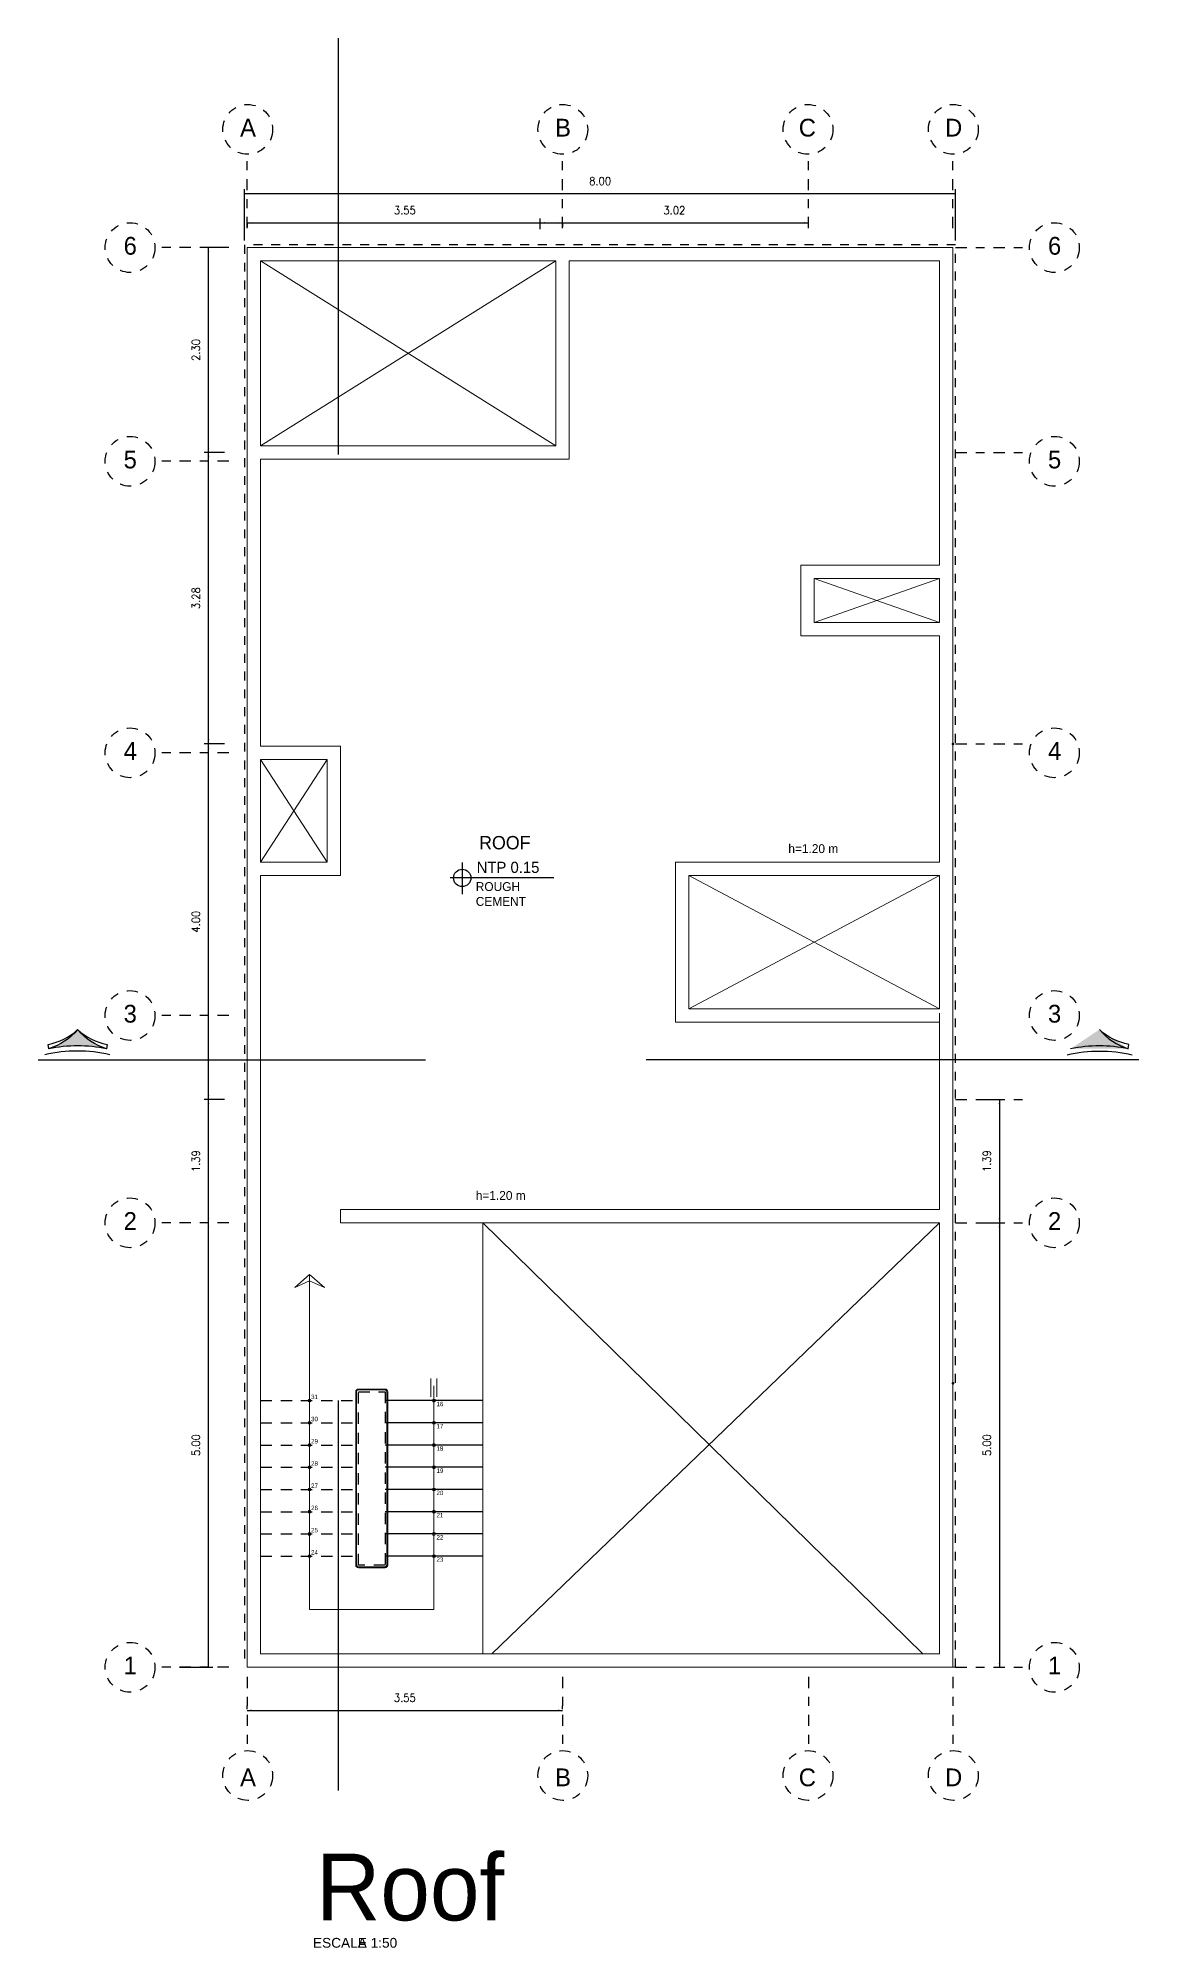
# Model space of a CAD drawing. Header units: millimetres. Extents: x -1414 to 2664, y 674 to 1517.
# Drawn here: x 1406.07 to 1418.45, y 839.88 to 861.36 of the extents above; entities that cross this region are included whole.
import ezdxf
from ezdxf.enums import TextEntityAlignment as Align

# ---------------------------------------------------------------- set-up
doc = ezdxf.new("R2010")
doc.units = ezdxf.units.MM
doc.header["$LTSCALE"] = 0.01
for name, pattern in [('DASHDOT', [25.4, 12.7, -6.35, 0, -6.35]), ('DASHED', [19.05, 12.7, -6.35]), ('DASHED2', [9.525, 6.35, -3.175])]:
    doc.linetypes.add(name, pattern=pattern)
for name, color, linetype, lineweight in [('.01', 1, 'CONTINUOUS', 9), ('.1', 2, 'CONTINUOUS', 13), ('MEMBRETE', 42, 'CONTINUOUS', 20), ('MOBILIARIO', 250, 'CONTINUOUS', 9), ('MURO', 5, 'CONTINUOUS', 50)]:
    doc.layers.add(name, color=color, linetype=linetype, lineweight=lineweight)
for name, color, linetype in [('.2', 2, 'CONTINUOUS'), ('2', 2, 'CONTINUOUS'), ('corte', 206, 'CONTINUOUS'), ('EJES', 8, 'DASHDOT'), ('TEXTOS02', 2, 'CONTINUOUS')]:
    doc.layers.add(name, color=color, linetype=linetype)
doc.styles.add('ARIAL-1', font='ARIAL-1')
doc.styles.get("Standard").update_dxf_attribs({"font": 'STANDARD'})
doc.styles.add('style1', font='style1')
doc.styles.add('TEXTO', font='TEXTO')
doc.dimstyles.get("Standard").update_dxf_attribs({"dimscale": 0.05, "dimtxt": 1.8, "dimasz": 1, "dimexe": 1, "dimexo": 1, "dimgap": 0.9, "dimtad": 0, "dimtoh": 1, "dimzin": 4, "dimdsep": 46, "dimcen": 0.09, "dimclrd": 2, "dimclre": 1, "dimclrt": 3, "dimadec": 0, "dimazin": 0, "dimtfac": 1, "dimtdec": 4, "dimtofl": 0, "dimtmove": 0, "dimatfit": 3, "dimfxl": 0.05, "dimtolj": 1, "dimtzin": 0, "dimarcsym": 0})

# ---------------------------------------------------------------- blocks, each defined once
blk = doc.blocks.new('*D10')
at = {"layer": 'MURO', "color": 1, "linetype": 'ByBlock', "lineweight": -2}
for p, q in [((1408.39, 859.081), (1408.39, 859.658)), ((1416.39, 859.081), (1416.39, 859.658))]:
    blk.add_line(p, q, dxfattribs=at)
at = {"layer": 'MURO', "color": 2, "linetype": 'ByBlock', "lineweight": -2}
blk.add_line((1408.39, 859.608), (1416.39, 859.608), dxfattribs=at)
for points in [[(1408.39, 859.608), (1408.44, 859.616), (1408.44, 859.6)], [(1416.39, 859.608), (1416.34, 859.6), (1416.34, 859.616)]]:
    blk.add_solid(points, dxfattribs=at)
at = {"layer": 'MURO', "color": 3, "linetype": 'CONTINUOUS', "lineweight": -2, "insert": (1412.39, 859.749), "char_height": 0.09, "width": 0.21, "attachment_point": 5}
blk.add_mtext('8.00', dxfattribs=at)
blk = doc.blocks.new('*D11')
at = {"layer": 'MURO', "color": 1, "linetype": 'ByBlock', "lineweight": -2}
for p, q in [((1416.856, 848.031), (1416.933, 848.031)), ((1416.856, 843.031), (1416.933, 843.031))]:
    blk.add_line(p, q, dxfattribs=at)
at = {"layer": 'MURO', "color": 2, "linetype": 'ByBlock', "lineweight": -2}
blk.add_line((1416.883, 848.031), (1416.883, 843.031), dxfattribs=at)
for points in [[(1416.883, 848.031), (1416.892, 847.981), (1416.875, 847.981)], [(1416.883, 843.031), (1416.875, 843.081), (1416.892, 843.081)]]:
    blk.add_solid(points, dxfattribs=at)
at = {"layer": 'MURO', "color": 3, "linetype": 'CONTINUOUS', "lineweight": -2, "insert": (1416.742, 845.531), "char_height": 0.09, "width": 0.21, "attachment_point": 5, "rotation": 90}
blk.add_mtext('5.00', dxfattribs=at)
blk = doc.blocks.new('*D12')
at = {"layer": 'MURO', "color": 1, "linetype": 'ByBlock', "lineweight": -2}
for p, q in [((1407.962, 848.031), (1407.933, 848.031)), ((1407.658, 843.031), (1408.033, 843.031))]:
    blk.add_line(p, q, dxfattribs=at)
at = {"layer": 'MURO', "color": 2, "linetype": 'ByBlock', "lineweight": -2}
blk.add_line((1407.983, 843.031), (1407.983, 848.031), dxfattribs=at)
for points in [[(1407.983, 848.031), (1407.992, 847.981), (1407.975, 847.981)], [(1407.983, 843.031), (1407.975, 843.081), (1407.992, 843.081)]]:
    blk.add_solid(points, dxfattribs=at)
at = {"layer": 'MURO', "color": 3, "linetype": 'CONTINUOUS', "lineweight": -2, "insert": (1407.842, 845.531), "char_height": 0.09, "width": 0.21, "attachment_point": 5, "rotation": 90}
blk.add_mtext('5.00', dxfattribs=at)
blk = doc.blocks.new('*D13')
at = {"layer": 'MURO', "color": 1, "linetype": 'ByBlock', "lineweight": -2}
for p, q in [((1408.162, 849.419), (1407.933, 849.419)), ((1407.962, 848.031), (1407.933, 848.031))]:
    blk.add_line(p, q, dxfattribs=at)
at = {"layer": 'MURO', "color": 2, "linetype": 'ByBlock', "lineweight": -2}
blk.add_line((1407.983, 848.031), (1407.983, 849.419), dxfattribs=at)
for points in [[(1407.983, 849.419), (1407.992, 849.369), (1407.975, 849.369)], [(1407.983, 848.031), (1407.975, 848.081), (1407.992, 848.081)]]:
    blk.add_solid(points, dxfattribs=at)
at = {"layer": 'MURO', "color": 3, "linetype": 'CONTINUOUS', "lineweight": -2, "insert": (1407.842, 848.725), "char_height": 0.09, "width": 0.19, "attachment_point": 5, "rotation": 90}
blk.add_mtext('1.39', dxfattribs=at)
blk = doc.blocks.new('*D14')
at = {"layer": 'MURO', "color": 1, "linetype": 'ByBlock', "lineweight": -2}
for p, q in [((1408.162, 853.418), (1407.933, 853.418)), ((1408.162, 849.419), (1407.933, 849.419))]:
    blk.add_line(p, q, dxfattribs=at)
at = {"layer": 'MURO', "color": 2, "linetype": 'ByBlock', "lineweight": -2}
blk.add_line((1407.983, 849.419), (1407.983, 853.418), dxfattribs=at)
for points in [[(1407.983, 853.418), (1407.992, 853.368), (1407.975, 853.368)], [(1407.983, 849.419), (1407.975, 849.469), (1407.992, 849.469)]]:
    blk.add_solid(points, dxfattribs=at)
at = {"layer": 'MURO', "color": 3, "linetype": 'CONTINUOUS', "lineweight": -2, "insert": (1407.842, 851.418), "char_height": 0.09, "width": 0.22, "attachment_point": 5, "rotation": 90}
blk.add_mtext('4.00', dxfattribs=at)
blk = doc.blocks.new('*D15')
at = {"layer": 'MURO', "color": 1, "linetype": 'ByBlock', "lineweight": -2}
for p, q in [((1408.162, 856.697), (1407.933, 856.697)), ((1408.162, 853.418), (1407.933, 853.418))]:
    blk.add_line(p, q, dxfattribs=at)
at = {"layer": 'MURO', "color": 2, "linetype": 'ByBlock', "lineweight": -2}
blk.add_line((1407.983, 853.418), (1407.983, 856.697), dxfattribs=at)
for points in [[(1407.983, 856.697), (1407.992, 856.647), (1407.975, 856.647)], [(1407.983, 853.418), (1407.975, 853.468), (1407.992, 853.468)]]:
    blk.add_solid(points, dxfattribs=at)
at = {"layer": 'MURO', "color": 3, "linetype": 'CONTINUOUS', "lineweight": -2, "insert": (1407.842, 855.057), "char_height": 0.09, "width": 0.21, "attachment_point": 5, "rotation": 90}
blk.add_mtext('3.28', dxfattribs=at)
blk = doc.blocks.new('*D16')
at = {"layer": 'MURO', "color": 1, "linetype": 'ByBlock', "lineweight": -2}
for p, q in [((1408.162, 859.001), (1407.933, 859.001)), ((1408.162, 856.697), (1407.933, 856.697))]:
    blk.add_line(p, q, dxfattribs=at)
at = {"layer": 'MURO', "color": 2, "linetype": 'ByBlock', "lineweight": -2}
blk.add_line((1407.983, 856.697), (1407.983, 859.001), dxfattribs=at)
for points in [[(1407.983, 859.001), (1407.992, 858.951), (1407.975, 858.951)], [(1407.983, 856.697), (1407.975, 856.747), (1407.992, 856.747)]]:
    blk.add_solid(points, dxfattribs=at)
at = {"layer": 'MURO', "color": 3, "linetype": 'CONTINUOUS', "lineweight": -2, "insert": (1407.842, 857.849), "char_height": 0.09, "width": 0.21, "attachment_point": 5, "rotation": 90}
blk.add_mtext('2.30', dxfattribs=at)
blk = doc.blocks.new('*D17')
at = {"layer": 'MURO', "color": 1, "linetype": 'ByBlock', "lineweight": -2}
for p, q in [((1408.42, 859.284), (1408.42, 859.229)), ((1411.965, 859.284), (1411.965, 859.229))]:
    blk.add_line(p, q, dxfattribs=at)
at = {"layer": 'MURO', "color": 2, "linetype": 'ByBlock', "lineweight": -2}
blk.add_line((1408.42, 859.279), (1411.965, 859.279), dxfattribs=at)
for points in [[(1408.42, 859.279), (1408.47, 859.288), (1408.47, 859.271)], [(1411.965, 859.279), (1411.915, 859.271), (1411.915, 859.288)]]:
    blk.add_solid(points, dxfattribs=at)
at = {"layer": 'MURO', "color": 3, "linetype": 'CONTINUOUS', "lineweight": -2, "insert": (1410.193, 859.42), "char_height": 0.09, "width": 0.21, "attachment_point": 5}
blk.add_mtext('3.55', dxfattribs=at)
blk = doc.blocks.new('*D18')
at = {"layer": 'MURO', "color": 1, "linetype": 'ByBlock', "lineweight": -2}
for p, q in [((1416.663, 849.419), (1416.933, 849.419)), ((1416.663, 848.031), (1416.933, 848.031))]:
    blk.add_line(p, q, dxfattribs=at)
at = {"layer": 'MURO', "color": 2, "linetype": 'ByBlock', "lineweight": -2}
blk.add_line((1416.883, 849.419), (1416.883, 848.031), dxfattribs=at)
for points in [[(1416.883, 849.419), (1416.892, 849.369), (1416.875, 849.369)], [(1416.883, 848.031), (1416.875, 848.081), (1416.892, 848.081)]]:
    blk.add_solid(points, dxfattribs=at)
at = {"layer": 'MURO', "color": 3, "linetype": 'CONTINUOUS', "lineweight": -2, "insert": (1416.742, 848.725), "char_height": 0.09, "width": 0.19, "attachment_point": 5, "rotation": 90}
blk.add_mtext('1.39', dxfattribs=at)
blk = doc.blocks.new('*D19')
at = {"layer": 'MURO', "color": 1, "linetype": 'ByBlock', "lineweight": -2}
for p, q in [((1411.715, 859.209), (1411.715, 859.329)), ((1414.735, 859.268), (1414.735, 859.329))]:
    blk.add_line(p, q, dxfattribs=at)
at = {"layer": 'MURO', "color": 2, "linetype": 'ByBlock', "lineweight": -2}
blk.add_line((1411.715, 859.279), (1414.735, 859.279), dxfattribs=at)
for points in [[(1411.715, 859.279), (1411.765, 859.288), (1411.765, 859.271)], [(1414.735, 859.279), (1414.685, 859.271), (1414.685, 859.288)]]:
    blk.add_solid(points, dxfattribs=at)
at = {"layer": 'MURO', "color": 3, "linetype": 'CONTINUOUS', "lineweight": -2, "insert": (1413.225, 859.42), "char_height": 0.09, "width": 0.21, "attachment_point": 5}
blk.add_mtext('3.02', dxfattribs=at)
blk = doc.blocks.new('*D51')
at = {"layer": '.01', "color": 1, "linetype": 'ByBlock', "lineweight": -2}
for p, q in [((1408.42, 842.559), (1408.42, 842.597)), ((1411.965, 842.559), (1411.965, 842.597))]:
    blk.add_line(p, q, dxfattribs=at)
at = {"layer": '.01', "color": 2, "linetype": 'ByBlock', "lineweight": -2}
blk.add_line((1408.42, 842.547), (1411.965, 842.547), dxfattribs=at)
for points in [[(1408.42, 842.547), (1408.47, 842.555), (1408.47, 842.539)], [(1411.965, 842.547), (1411.915, 842.539), (1411.915, 842.555)]]:
    blk.add_solid(points, dxfattribs=at)
at = {"layer": '.01', "color": 3, "linetype": 'CONTINUOUS', "lineweight": -2, "insert": (1410.193, 842.688), "char_height": 0.09, "width": 0.21, "attachment_point": 5}
blk.add_mtext('3.55', dxfattribs=at)
blk = doc.blocks.new('*D67')
at = {"layer": 'MURO', "color": 1, "linetype": 'ByBlock', "lineweight": -2}
for p, q in [((1408.39, 859.081), (1408.39, 859.658)), ((1416.39, 859.081), (1416.39, 859.658))]:
    blk.add_line(p, q, dxfattribs=at)
at = {"layer": 'MURO', "color": 2, "linetype": 'ByBlock', "lineweight": -2}
blk.add_line((1408.39, 859.608), (1416.39, 859.608), dxfattribs=at)
for points in [[(1408.39, 859.608), (1408.44, 859.616), (1408.44, 859.6)], [(1416.39, 859.608), (1416.34, 859.6), (1416.34, 859.616)]]:
    blk.add_solid(points, dxfattribs=at)
at = {"layer": 'MURO', "color": 3, "linetype": 'CONTINUOUS', "lineweight": -2, "insert": (1412.39, 859.749), "char_height": 0.09, "width": 0.21, "attachment_point": 5}
blk.add_mtext('8.00', dxfattribs=at)
blk = doc.blocks.new('*D68')
at = {"layer": 'MURO', "color": 1, "linetype": 'ByBlock', "lineweight": -2}
for p, q in [((1416.856, 848.031), (1416.933, 848.031)), ((1416.856, 843.031), (1416.933, 843.031))]:
    blk.add_line(p, q, dxfattribs=at)
at = {"layer": 'MURO', "color": 2, "linetype": 'ByBlock', "lineweight": -2}
blk.add_line((1416.883, 848.031), (1416.883, 843.031), dxfattribs=at)
for points in [[(1416.883, 848.031), (1416.892, 847.981), (1416.875, 847.981)], [(1416.883, 843.031), (1416.875, 843.081), (1416.892, 843.081)]]:
    blk.add_solid(points, dxfattribs=at)
at = {"layer": 'MURO', "color": 3, "linetype": 'CONTINUOUS', "lineweight": -2, "insert": (1416.742, 845.531), "char_height": 0.09, "width": 0.21, "attachment_point": 5, "rotation": 90}
blk.add_mtext('5.00', dxfattribs=at)
blk = doc.blocks.new('*D69')
at = {"layer": 'MURO', "color": 1, "linetype": 'ByBlock', "lineweight": -2}
for p, q in [((1407.962, 848.031), (1407.933, 848.031)), ((1407.658, 843.031), (1408.033, 843.031))]:
    blk.add_line(p, q, dxfattribs=at)
at = {"layer": 'MURO', "color": 2, "linetype": 'ByBlock', "lineweight": -2}
blk.add_line((1407.983, 843.031), (1407.983, 848.031), dxfattribs=at)
for points in [[(1407.983, 848.031), (1407.992, 847.981), (1407.975, 847.981)], [(1407.983, 843.031), (1407.975, 843.081), (1407.992, 843.081)]]:
    blk.add_solid(points, dxfattribs=at)
at = {"layer": 'MURO', "color": 3, "linetype": 'CONTINUOUS', "lineweight": -2, "insert": (1407.842, 845.531), "char_height": 0.09, "width": 0.21, "attachment_point": 5, "rotation": 90}
blk.add_mtext('5.00', dxfattribs=at)
blk = doc.blocks.new('*D70')
at = {"layer": 'MURO', "color": 1, "linetype": 'ByBlock', "lineweight": -2}
for p, q in [((1408.162, 849.419), (1407.933, 849.419)), ((1407.962, 848.031), (1407.933, 848.031))]:
    blk.add_line(p, q, dxfattribs=at)
at = {"layer": 'MURO', "color": 2, "linetype": 'ByBlock', "lineweight": -2}
blk.add_line((1407.983, 848.031), (1407.983, 849.419), dxfattribs=at)
for points in [[(1407.983, 849.419), (1407.992, 849.369), (1407.975, 849.369)], [(1407.983, 848.031), (1407.975, 848.081), (1407.992, 848.081)]]:
    blk.add_solid(points, dxfattribs=at)
at = {"layer": 'MURO', "color": 3, "linetype": 'CONTINUOUS', "lineweight": -2, "insert": (1407.842, 848.725), "char_height": 0.09, "width": 0.19, "attachment_point": 5, "rotation": 90}
blk.add_mtext('1.39', dxfattribs=at)
blk = doc.blocks.new('*D71')
at = {"layer": 'MURO', "color": 1, "linetype": 'ByBlock', "lineweight": -2}
for p, q in [((1408.162, 853.418), (1407.933, 853.418)), ((1408.162, 849.419), (1407.933, 849.419))]:
    blk.add_line(p, q, dxfattribs=at)
at = {"layer": 'MURO', "color": 2, "linetype": 'ByBlock', "lineweight": -2}
blk.add_line((1407.983, 849.419), (1407.983, 853.418), dxfattribs=at)
for points in [[(1407.983, 853.418), (1407.992, 853.368), (1407.975, 853.368)], [(1407.983, 849.419), (1407.975, 849.469), (1407.992, 849.469)]]:
    blk.add_solid(points, dxfattribs=at)
at = {"layer": 'MURO', "color": 3, "linetype": 'CONTINUOUS', "lineweight": -2, "insert": (1407.842, 851.418), "char_height": 0.09, "width": 0.22, "attachment_point": 5, "rotation": 90}
blk.add_mtext('4.00', dxfattribs=at)
blk = doc.blocks.new('*D72')
at = {"layer": 'MURO', "color": 1, "linetype": 'ByBlock', "lineweight": -2}
for p, q in [((1408.162, 856.697), (1407.933, 856.697)), ((1408.162, 853.418), (1407.933, 853.418))]:
    blk.add_line(p, q, dxfattribs=at)
at = {"layer": 'MURO', "color": 2, "linetype": 'ByBlock', "lineweight": -2}
blk.add_line((1407.983, 853.418), (1407.983, 856.697), dxfattribs=at)
for points in [[(1407.983, 856.697), (1407.992, 856.647), (1407.975, 856.647)], [(1407.983, 853.418), (1407.975, 853.468), (1407.992, 853.468)]]:
    blk.add_solid(points, dxfattribs=at)
at = {"layer": 'MURO', "color": 3, "linetype": 'CONTINUOUS', "lineweight": -2, "insert": (1407.842, 855.057), "char_height": 0.09, "width": 0.21, "attachment_point": 5, "rotation": 90}
blk.add_mtext('3.28', dxfattribs=at)
blk = doc.blocks.new('*D73')
at = {"layer": 'MURO', "color": 1, "linetype": 'ByBlock', "lineweight": -2}
for p, q in [((1408.162, 859.001), (1407.933, 859.001)), ((1408.162, 856.697), (1407.933, 856.697))]:
    blk.add_line(p, q, dxfattribs=at)
at = {"layer": 'MURO', "color": 2, "linetype": 'ByBlock', "lineweight": -2}
blk.add_line((1407.983, 856.697), (1407.983, 859.001), dxfattribs=at)
for points in [[(1407.983, 859.001), (1407.992, 858.951), (1407.975, 858.951)], [(1407.983, 856.697), (1407.975, 856.747), (1407.992, 856.747)]]:
    blk.add_solid(points, dxfattribs=at)
at = {"layer": 'MURO', "color": 3, "linetype": 'CONTINUOUS', "lineweight": -2, "insert": (1407.842, 857.849), "char_height": 0.09, "width": 0.21, "attachment_point": 5, "rotation": 90}
blk.add_mtext('2.30', dxfattribs=at)
blk = doc.blocks.new('*D74')
at = {"layer": 'MURO', "color": 1, "linetype": 'ByBlock', "lineweight": -2}
for p, q in [((1408.42, 859.284), (1408.42, 859.229)), ((1411.965, 859.284), (1411.965, 859.229))]:
    blk.add_line(p, q, dxfattribs=at)
at = {"layer": 'MURO', "color": 2, "linetype": 'ByBlock', "lineweight": -2}
blk.add_line((1408.42, 859.279), (1411.965, 859.279), dxfattribs=at)
for points in [[(1408.42, 859.279), (1408.47, 859.288), (1408.47, 859.271)], [(1411.965, 859.279), (1411.915, 859.271), (1411.915, 859.288)]]:
    blk.add_solid(points, dxfattribs=at)
at = {"layer": 'MURO', "color": 3, "linetype": 'CONTINUOUS', "lineweight": -2, "insert": (1410.193, 859.42), "char_height": 0.09, "width": 0.21, "attachment_point": 5}
blk.add_mtext('3.55', dxfattribs=at)
blk = doc.blocks.new('*D75')
at = {"layer": 'MURO', "color": 1, "linetype": 'ByBlock', "lineweight": -2}
for p, q in [((1416.663, 849.419), (1416.933, 849.419)), ((1416.663, 848.031), (1416.933, 848.031))]:
    blk.add_line(p, q, dxfattribs=at)
at = {"layer": 'MURO', "color": 2, "linetype": 'ByBlock', "lineweight": -2}
blk.add_line((1416.883, 849.419), (1416.883, 848.031), dxfattribs=at)
for points in [[(1416.883, 849.419), (1416.892, 849.369), (1416.875, 849.369)], [(1416.883, 848.031), (1416.875, 848.081), (1416.892, 848.081)]]:
    blk.add_solid(points, dxfattribs=at)
at = {"layer": 'MURO', "color": 3, "linetype": 'CONTINUOUS', "lineweight": -2, "insert": (1416.742, 848.725), "char_height": 0.09, "width": 0.19, "attachment_point": 5, "rotation": 90}
blk.add_mtext('1.39', dxfattribs=at)
blk = doc.blocks.new('*D76')
at = {"layer": 'MURO', "color": 1, "linetype": 'ByBlock', "lineweight": -2}
for p, q in [((1411.715, 859.209), (1411.715, 859.329)), ((1414.735, 859.268), (1414.735, 859.329))]:
    blk.add_line(p, q, dxfattribs=at)
at = {"layer": 'MURO', "color": 2, "linetype": 'ByBlock', "lineweight": -2}
blk.add_line((1411.715, 859.279), (1414.735, 859.279), dxfattribs=at)
for points in [[(1411.715, 859.279), (1411.765, 859.288), (1411.765, 859.271)], [(1414.735, 859.279), (1414.685, 859.271), (1414.685, 859.288)]]:
    blk.add_solid(points, dxfattribs=at)
at = {"layer": 'MURO', "color": 3, "linetype": 'CONTINUOUS', "lineweight": -2, "insert": (1413.225, 859.42), "char_height": 0.09, "width": 0.21, "attachment_point": 5}
blk.add_mtext('3.02', dxfattribs=at)
blk = doc.blocks.new('*D77')
at = {"layer": '.01', "color": 1, "linetype": 'ByBlock', "lineweight": -2}
for p, q in [((1408.42, 842.559), (1408.42, 842.597)), ((1411.965, 842.559), (1411.965, 842.597))]:
    blk.add_line(p, q, dxfattribs=at)
at = {"layer": '.01', "color": 2, "linetype": 'ByBlock', "lineweight": -2}
blk.add_line((1408.42, 842.547), (1411.965, 842.547), dxfattribs=at)
for points in [[(1408.42, 842.547), (1408.47, 842.555), (1408.47, 842.539)], [(1411.965, 842.547), (1411.915, 842.539), (1411.915, 842.555)]]:
    blk.add_solid(points, dxfattribs=at)
at = {"layer": '.01', "color": 3, "linetype": 'CONTINUOUS', "lineweight": -2, "insert": (1410.193, 842.688), "char_height": 0.09, "width": 0.21, "attachment_point": 5}
blk.add_mtext('3.55', dxfattribs=at)

msp = doc.modelspace()

# ---------------------------------------------------------------- hatches: boundary and pattern name
at = {"layer": 'corte', "linetype": 'CONTINUOUS'}
h = msp.add_hatch(color=256, dxfattribs=at)
edge = h.paths.add_edge_path(flags=0)
edge.add_arc((1406.511, 848.412), 1.609, 78.3878, 101.6122)
edge.add_arc((1405.979, 850.654), 0.696, 287.3449, 319.7489)
edge.add_arc((1407.042, 850.654), 0.696, 220.2511, 252.6551)
h = msp.add_hatch(color=256, dxfattribs=at)
edge = h.paths.add_edge_path(flags=0)
edge.add_arc((1406.511, 848.412), 1.609, 78.3878, 101.6122)
edge.add_arc((1405.979, 850.654), 0.696, 287.3449, 319.7489)
edge.add_arc((1407.042, 850.654), 0.696, 220.2511, 252.6551)
h = msp.add_hatch(color=256, dxfattribs=at)
edge = h.paths.add_edge_path(flags=0)
edge.add_arc((1418.008, 848.412), 1.609, 78.3878, 101.6122, ccw=False)
edge.add_arc((1418.539, 850.654), 0.696, 220.2511, 252.6551, ccw=False)
edge.add_arc((1417.476, 850.654), 0.696, 287.3449, 319.7489, ccw=False)
h = msp.add_hatch(color=256, dxfattribs=at)
edge = h.paths.add_edge_path(flags=0)
edge.add_arc((1418.008, 848.412), 1.609, 78.3878, 101.6122, ccw=False)
edge.add_arc((1418.539, 850.654), 0.696, 220.2511, 252.6551, ccw=False)
edge.add_arc((1417.476, 850.654), 0.696, 287.3449, 319.7489, ccw=False)

# ---------------------------------------------------------------- linework, layer by layer
at = {"layer": '.01'}
for p, q in [((1411.89, 858.851), (1408.57, 856.772)), ((1408.57, 858.851), (1411.89, 856.772)), ((1411.89, 858.851), (1408.57, 856.772)), ((1408.57, 858.851), (1411.89, 856.772)), ((1413.39, 851.938), (1416.21, 850.438)), ((1416.21, 851.938), (1413.39, 850.438)), ((1413.39, 851.938), (1416.21, 850.438)), ((1416.21, 851.938), (1413.39, 850.438)), ((1411.07, 848.031), (1416.023, 843.181)), ((1411.07, 848.031), (1416.023, 843.181)), ((1416.21, 848.031), (1411.17, 843.181)), ((1416.21, 848.031), (1411.17, 843.181)), ((1409.64, 846.131), (1409.64, 844.281)), ((1409.64, 846.131), (1409.64, 844.281)), ((1409.65, 846.131), (1409.65, 844.281)), ((1409.65, 846.131), (1409.65, 844.281)), ((1409.67, 846.161), (1409.97, 846.161)), ((1409.67, 846.161), (1409.97, 846.161)), ((1409.67, 846.151), (1409.97, 846.151)), ((1409.67, 846.151), (1409.97, 846.151)), ((1409.99, 846.131), (1409.99, 844.281)), ((1409.99, 846.131), (1409.99, 844.281)), ((1410, 846.131), (1410, 844.281)), ((1410, 846.131), (1410, 844.281)), ((1409.64, 844.181), (1409.64, 846.031)), ((1409.64, 844.181), (1409.64, 846.031)), ((1409.65, 844.181), (1409.65, 846.031)), ((1409.65, 844.181), (1409.65, 846.031)), ((1409.99, 844.181), (1409.99, 846.031)), ((1409.99, 844.181), (1409.99, 846.031)), ((1410, 844.181), (1410, 846.031)), ((1410, 844.181), (1410, 846.031)), ((1409.67, 844.161), (1409.97, 844.161)), ((1409.67, 844.161), (1409.97, 844.161)), ((1409.67, 844.151), (1409.97, 844.151)), ((1409.67, 844.151), (1409.97, 844.151))]:
    msp.add_line(p, q, dxfattribs=at)
at = {"layer": '.01', "color": 1}
for p, q in [((1414.8, 855.277), (1416.21, 854.783)), ((1416.21, 855.277), (1414.8, 854.783)), ((1414.8, 855.277), (1416.21, 854.783)), ((1416.21, 855.277), (1414.8, 854.783)), ((1409.32, 853.243), (1408.57, 852.088)), ((1408.57, 853.243), (1409.32, 852.088)), ((1409.32, 853.243), (1408.57, 852.088)), ((1408.57, 853.243), (1409.32, 852.088)), ((1411.07, 843.181), (1411.07, 848.031)), ((1411.07, 843.181), (1411.07, 848.031)), ((1409.121, 847.448), (1408.956, 847.304)), ((1409.121, 847.448), (1408.956, 847.304)), ((1409.12, 846.093), (1409.12, 847.447)), ((1409.12, 846.093), (1409.12, 847.447)), ((1409.121, 847.448), (1409.287, 847.304)), ((1409.121, 847.448), (1409.287, 847.304)), ((1408.956, 847.304), (1409.121, 847.38)), ((1408.956, 847.304), (1409.121, 847.38)), ((1409.287, 847.304), (1409.121, 847.38)), ((1409.287, 847.304), (1409.121, 847.38)), ((1409.12, 847.081), (1409.12, 843.681)), ((1409.12, 847.081), (1409.12, 843.681)), ((1410.487, 846.278), (1410.487, 846.072)), ((1410.487, 846.278), (1410.487, 846.072)), ((1410.52, 846.196), (1410.52, 843.681)), ((1410.52, 846.196), (1410.52, 843.681)), ((1410.553, 846.278), (1410.553, 846.072)), ((1410.553, 846.278), (1410.553, 846.072)), ((1411.07, 844.281), (1411.07, 844.181)), ((1411.07, 844.281), (1411.07, 844.181)), ((1410.52, 843.681), (1409.12, 843.681)), ((1410.52, 843.681), (1409.12, 843.681))]:
    msp.add_line(p, q, dxfattribs=at)
at = {"layer": '.01'}
for centre, radius, start, end in [((1409.67, 846.131), 0.03, 90, 180), ((1409.67, 846.131), 0.03, 90, 180), ((1409.67, 846.131), 0.02, 90, 180), ((1409.67, 846.131), 0.02, 90, 180), ((1409.97, 846.131), 0.03, 0, 90), ((1409.97, 846.131), 0.03, 0, 90), ((1409.97, 846.131), 0.02, 0, 90), ((1409.97, 846.131), 0.02, 0, 90), ((1409.67, 844.181), 0.03, 180, 270), ((1409.67, 844.181), 0.03, 180, 270), ((1409.67, 844.181), 0.02, 180, 270), ((1409.67, 844.181), 0.02, 180, 270), ((1409.97, 844.181), 0.02, 270, 0), ((1409.97, 844.181), 0.03, 270, 0), ((1409.97, 844.181), 0.02, 270, 0), ((1409.97, 844.181), 0.03, 270, 0)]:
    msp.add_arc(centre, radius, start, end, dxfattribs=at)
at = {"layer": '.1', "linetype": 'DASHED2', "lineweight": -2}
for p, q in [((1416.39, 859.031), (1408.39, 859.031)), ((1408.39, 859.031), (1408.39, 843.031)), ((1416.39, 859.031), (1408.39, 859.031)), ((1408.39, 859.031), (1408.39, 843.031)), ((1416.39, 843.031), (1416.39, 859.031)), ((1416.39, 843.031), (1416.39, 859.031))]:
    msp.add_line(p, q, dxfattribs=at)
at = {"layer": '.1', "color": 2}
for p, q in [((1416.36, 859.001), (1408.42, 859.001)), ((1408.42, 859.001), (1408.42, 843.031)), ((1408.42, 859.001), (1408.42, 843.031)), ((1411.89, 858.851), (1408.57, 858.851)), ((1408.57, 858.851), (1408.57, 856.772)), ((1408.57, 858.851), (1408.57, 856.772)), ((1411.64, 859.001), (1411.79, 859.001)), ((1411.64, 859.001), (1411.79, 859.001)), ((1411.89, 858.851), (1411.89, 856.772)), ((1411.89, 858.851), (1411.89, 856.772)), ((1416.21, 858.851), (1412.04, 858.851)), ((1412.04, 858.851), (1412.04, 856.622)), ((1416.21, 858.851), (1412.04, 858.851)), ((1412.04, 858.851), (1412.04, 856.622)), ((1416.21, 855.427), (1416.21, 858.851)), ((1416.21, 855.427), (1416.21, 858.851)), ((1416.36, 843.031), (1416.36, 859.001)), ((1416.36, 843.031), (1416.36, 859.001)), ((1408.57, 856.772), (1411.89, 856.772)), ((1408.57, 856.772), (1411.89, 856.772)), ((1408.57, 856.622), (1408.57, 853.393)), ((1408.57, 856.622), (1412.04, 856.622)), ((1408.57, 856.622), (1408.57, 853.393)), ((1408.57, 856.622), (1412.04, 856.622)), ((1414.65, 855.427), (1416.21, 855.427)), ((1414.65, 855.427), (1414.65, 854.633)), ((1414.65, 855.427), (1416.21, 855.427)), ((1414.65, 855.427), (1414.65, 854.633)), ((1414.8, 855.277), (1416.21, 855.277)), ((1414.8, 855.03), (1414.8, 855.277)), ((1414.8, 855.277), (1414.8, 854.783)), ((1414.8, 855.277), (1416.21, 855.277)), ((1414.8, 855.03), (1414.8, 855.277)), ((1414.8, 855.277), (1414.8, 854.783)), ((1416.21, 854.783), (1416.21, 855.277)), ((1416.21, 854.783), (1416.21, 855.277)), ((1414.8, 854.783), (1416.21, 854.783)), ((1414.8, 854.783), (1416.21, 854.783)), ((1414.65, 854.633), (1416.21, 854.633)), ((1414.65, 854.633), (1416.21, 854.633)), ((1416.21, 852.088), (1416.21, 854.633)), ((1416.21, 852.088), (1416.21, 854.633)), ((1408.57, 853.393), (1409.47, 853.393)), ((1408.57, 853.393), (1409.47, 853.393)), ((1409.47, 853.393), (1409.47, 851.938)), ((1409.47, 853.393), (1409.47, 851.938)), ((1408.57, 851.938), (1408.57, 848.031)), ((1409.47, 851.938), (1408.57, 851.938)), ((1408.57, 851.938), (1408.57, 848.031)), ((1409.47, 851.938), (1408.57, 851.938)), ((1413.24, 852.088), (1413.24, 850.288)), ((1413.24, 852.088), (1416.21, 852.088)), ((1413.24, 852.088), (1413.24, 850.288)), ((1413.24, 852.088), (1416.21, 852.088)), ((1413.39, 851.938), (1413.39, 850.438)), ((1413.39, 851.938), (1416.21, 851.938)), ((1413.39, 851.938), (1413.39, 850.438)), ((1413.39, 851.938), (1416.21, 851.938)), ((1416.21, 850.438), (1416.21, 851.938)), ((1416.21, 850.438), (1416.21, 851.938)), ((1413.39, 850.438), (1416.21, 850.438)), ((1413.39, 850.438), (1416.21, 850.438)), ((1413.24, 850.288), (1416.21, 850.288)), ((1413.24, 850.288), (1416.21, 850.288)), ((1416.21, 848.181), (1416.21, 850.388)), ((1416.21, 848.181), (1416.21, 850.388)), ((1416.21, 849.329), (1416.21, 849.429)), ((1416.21, 849.329), (1416.21, 849.429)), ((1416.21, 848.181), (1409.47, 848.181)), ((1409.47, 848.181), (1409.47, 848.031)), ((1416.21, 848.181), (1409.47, 848.181)), ((1409.47, 848.181), (1409.47, 848.031)), ((1408.57, 848.031), (1408.57, 843.181)), ((1408.57, 848.031), (1408.57, 843.181)), ((1416.21, 848.031), (1409.47, 848.031)), ((1416.21, 848.031), (1409.47, 848.031)), ((1416.21, 843.181), (1416.21, 848.031)), ((1416.21, 843.181), (1416.21, 848.031)), ((1408.57, 843.181), (1413.39, 843.181)), ((1408.57, 843.181), (1413.39, 843.181)), ((1413.176, 843.181), (1416.21, 843.181)), ((1413.176, 843.181), (1416.21, 843.181)), ((1408.42, 843.031), (1413.39, 843.031)), ((1408.42, 843.031), (1413.39, 843.031)), ((1413.24, 843.031), (1416.39, 843.031)), ((1413.24, 843.031), (1416.36, 843.031)), ((1413.24, 843.031), (1416.39, 843.031)), ((1413.24, 843.031), (1416.36, 843.031))]:
    msp.add_line(p, q, dxfattribs=at)
msp.add_lwpolyline([(1408.57, 853.243), (1409.32, 853.243), (1409.32, 852.088), (1408.57, 852.088)], close=True, dxfattribs=at)
msp.add_lwpolyline([(1408.57, 853.243), (1409.32, 853.243), (1409.32, 852.088), (1408.57, 852.088)], close=True, dxfattribs=at)
at = {"layer": '.1'}
for centre in [(1409.12, 846.031), (1409.12, 846.031), (1410.52, 846.031), (1410.52, 846.031), (1410.52, 846.031), (1410.52, 846.031), (1409.12, 845.781), (1409.12, 845.781), (1410.52, 845.781), (1410.52, 845.781), (1409.12, 845.531), (1409.12, 845.531), (1410.52, 845.531), (1410.52, 845.531), (1409.12, 845.281), (1409.12, 845.281), (1410.52, 845.281), (1410.52, 845.281), (1409.12, 845.031), (1409.12, 845.031), (1410.52, 845.031), (1410.52, 845.031), (1409.12, 844.781), (1409.12, 844.781), (1410.52, 844.781), (1410.52, 844.781), (1409.12, 844.531), (1409.12, 844.531), (1410.52, 844.531), (1410.52, 844.531), (1409.12, 844.281), (1409.12, 844.281), (1410.52, 844.281), (1410.52, 844.281)]:
    msp.add_circle(centre, 0.0166, dxfattribs=at)
at = {"layer": '.2', "linetype": 'DASHED'}
for p, q in [((1408.57, 846.031), (1409.67, 846.031)), ((1408.57, 846.031), (1409.67, 846.031)), ((1408.57, 845.781), (1409.67, 845.781)), ((1408.57, 845.781), (1409.67, 845.781)), ((1408.57, 845.531), (1409.67, 845.531)), ((1408.57, 845.531), (1409.67, 845.531)), ((1408.57, 845.281), (1409.67, 845.281)), ((1408.57, 845.281), (1409.67, 845.281)), ((1408.57, 845.031), (1409.67, 845.031)), ((1408.57, 845.031), (1409.67, 845.031)), ((1408.57, 844.781), (1409.67, 844.781)), ((1408.57, 844.781), (1409.67, 844.781)), ((1408.57, 844.531), (1409.67, 844.531)), ((1408.57, 844.531), (1409.67, 844.531)), ((1408.57, 844.281), (1409.67, 844.281)), ((1408.57, 844.281), (1409.67, 844.281))]:
    msp.add_line(p, q, dxfattribs=at)
at = {"layer": '.2'}
for p, q in [((1411.07, 846.031), (1409.97, 846.031)), ((1411.07, 846.031), (1409.97, 846.031)), ((1411.07, 845.781), (1409.97, 845.781)), ((1411.07, 845.781), (1409.97, 845.781)), ((1411.07, 845.531), (1409.97, 845.531)), ((1411.07, 845.531), (1409.97, 845.531)), ((1411.07, 845.281), (1409.97, 845.281)), ((1411.07, 845.281), (1409.97, 845.281)), ((1411.07, 845.031), (1409.97, 845.031)), ((1411.07, 845.031), (1409.97, 845.031)), ((1411.07, 844.781), (1409.97, 844.781)), ((1411.07, 844.781), (1409.97, 844.781)), ((1411.07, 844.531), (1409.97, 844.531)), ((1411.07, 844.531), (1409.97, 844.531)), ((1411.07, 844.281), (1409.97, 844.281)), ((1411.07, 844.281), (1409.97, 844.281))]:
    msp.add_line(p, q, dxfattribs=at)
at = {"layer": '.2', "linetype": 'DASHED'}
msp.add_lwpolyline([(1409.67, 844.181), (1409.67, 846.131), (1409.97, 846.131), (1409.97, 844.181)], close=True, dxfattribs=at)
msp.add_lwpolyline([(1409.67, 844.181), (1409.67, 846.131), (1409.97, 846.131), (1409.97, 844.181)], close=True, dxfattribs=at)
msp.add_lwpolyline([(1409.67, 844.181), (1409.67, 846.131), (1409.97, 846.131), (1409.97, 844.181)], close=True, dxfattribs=at)
msp.add_lwpolyline([(1409.67, 844.181), (1409.67, 846.131), (1409.97, 846.131), (1409.97, 844.181)], close=True, dxfattribs=at)
at = {"layer": 'corte', "linetype": 'CONTINUOUS'}
for p, q in [((1409.445, 856.672), (1409.445, 861.356)), ((1409.445, 856.672), (1409.445, 861.356)), ((1406.067, 849.863), (1410.426, 849.863)), ((1406.067, 849.863), (1410.426, 849.863)), ((1418.452, 849.863), (1412.909, 849.863)), ((1418.452, 849.863), (1412.909, 849.863)), ((1409.445, 841.647), (1409.445, 846.031)), ((1409.445, 841.647), (1409.445, 846.031))]:
    msp.add_line(p, q, dxfattribs=at)
for points in [[(1406.186, 849.989), (1406.18, 850.038, 0.137377), (1406.511, 850.204, -0.142215), (1406.187, 849.989, -0.142215)], [(1406.186, 849.989), (1406.18, 850.038, 0.137377), (1406.511, 850.204, -0.142215), (1406.187, 849.989, -0.142215)], [(1406.834, 849.989, -0.142215), (1406.511, 850.204, 0.137377), (1406.842, 850.038), (1406.836, 849.989)], [(1406.834, 849.989, -0.142215), (1406.511, 850.204, 0.137377), (1406.842, 850.038), (1406.836, 849.989)], [(1418.333, 849.989), (1418.339, 850.038, -0.137377), (1418.008, 850.204, 0.142215), (1418.332, 849.989, 0.142215)], [(1418.333, 849.989), (1418.339, 850.038, -0.137377), (1418.008, 850.204, 0.142215), (1418.332, 849.989, 0.142215)], [(1406.873, 849.92, 0.119181), (1406.143, 849.92, 0.119181)], [(1406.873, 849.92, 0.119181), (1406.143, 849.92, 0.119181)], [(1417.646, 849.92, -0.119181), (1418.376, 849.92, -0.119181)], [(1417.646, 849.92, -0.119181), (1418.376, 849.92, -0.119181)]]:
    msp.add_lwpolyline(points, format="xyb", dxfattribs=at)
for centre in [(1406.511, 848.412), (1406.511, 848.412), (1418.008, 848.412), (1418.008, 848.412)]:
    msp.add_arc(centre, 1.609, 78.3483, 101.6517, dxfattribs=at)
at = {"layer": 'EJES', "color": 3}
for p, q in [((1408.42, 859.218), (1408.42, 860.05)), ((1408.42, 859.218), (1408.42, 860.05)), ((1411.965, 859.218), (1411.965, 860.05)), ((1411.965, 859.218), (1411.965, 860.05)), ((1414.735, 859.218), (1414.735, 860.05)), ((1414.735, 859.218), (1414.735, 860.05)), ((1416.36, 859.218), (1416.36, 860.05)), ((1416.36, 859.218), (1416.36, 860.05)), ((1408.212, 859.001), (1407.381, 859.001)), ((1408.212, 859.001), (1407.381, 859.001)), ((1416.39, 859.001), (1417.222, 859.001)), ((1416.39, 859.001), (1417.222, 859.001)), ((1416.39, 856.697), (1417.222, 856.697)), ((1416.39, 856.697), (1417.222, 856.697)), ((1408.212, 856.597), (1407.381, 856.597)), ((1408.212, 856.597), (1407.381, 856.597)), ((1408.212, 853.318), (1407.381, 853.318)), ((1408.212, 853.318), (1407.381, 853.318)), ((1416.39, 853.418), (1417.222, 853.418)), ((1416.39, 853.418), (1417.222, 853.418)), ((1408.212, 850.363), (1407.381, 850.363)), ((1408.212, 850.363), (1407.381, 850.363)), ((1416.39, 849.419), (1417.222, 849.419)), ((1416.39, 849.419), (1417.222, 849.419)), ((1408.212, 848.031), (1407.381, 848.031)), ((1408.212, 848.031), (1407.381, 848.031)), ((1416.39, 848.031), (1417.222, 848.031)), ((1416.39, 848.031), (1417.222, 848.031)), ((1408.212, 843.031), (1407.381, 843.031)), ((1408.212, 843.031), (1407.381, 843.031)), ((1408.42, 842.925), (1408.42, 842.094)), ((1408.42, 842.925), (1408.42, 842.094)), ((1411.965, 842.925), (1411.965, 842.094)), ((1411.965, 842.925), (1411.965, 842.094)), ((1414.735, 842.925), (1414.735, 842.094)), ((1414.735, 842.925), (1414.735, 842.094)), ((1416.36, 842.925), (1416.36, 842.094)), ((1416.36, 842.925), (1416.36, 842.094)), ((1416.39, 843.031), (1417.222, 843.031)), ((1416.39, 843.031), (1417.222, 843.031))]:
    msp.add_line(p, q, dxfattribs=at)
for centre in [(1408.425, 860.33), (1408.425, 860.33), (1411.97, 860.33), (1411.97, 860.33), (1414.73, 860.33), (1414.73, 860.33), (1416.365, 860.33), (1416.365, 860.33), (1407.101, 859.001), (1407.101, 859.001), (1417.502, 859.001), (1417.502, 859.001), (1407.101, 856.597), (1407.101, 856.597), (1417.502, 856.597), (1417.502, 856.597), (1407.101, 853.318), (1407.101, 853.318), (1417.502, 853.318), (1417.502, 853.318), (1407.101, 850.363), (1407.101, 850.363), (1417.502, 850.363), (1417.502, 850.363), (1407.101, 848.031), (1407.101, 848.031), (1417.502, 848.031), (1417.502, 848.031), (1407.101, 843.031), (1407.101, 843.031), (1407.101, 843.031), (1407.101, 843.031), (1417.502, 843.031), (1417.502, 843.031), (1408.425, 841.814), (1408.425, 841.814), (1411.97, 841.814), (1411.97, 841.814), (1414.73, 841.814), (1414.73, 841.814), (1416.365, 841.814), (1416.365, 841.814)]:
    msp.add_circle(centre, 0.28, dxfattribs=at)
at = {"layer": 'MURO'}
for p in [(1416.36, 853.418), (1416.36, 853.418), (1416.36, 846.225), (1416.36, 846.225)]:
    msp.add_point(p, dxfattribs=at)
at = {"layer": 'TEXTOS02', "color": 1}
for p, q in [((1410.838, 852.083), (1410.838, 851.728)), ((1410.838, 852.083), (1410.838, 851.728)), ((1411.87, 851.911), (1410.703, 851.911)), ((1411.87, 851.911), (1410.703, 851.911))]:
    msp.add_line(p, q, dxfattribs=at)
msp.add_circle((1410.838, 851.911), 0.0976, dxfattribs=at)
msp.add_circle((1410.838, 851.911), 0.0976, dxfattribs=at)

# ---------------------------------------------------------------- texts
at = {"layer": '2', "attachment_point": 1, "style": 'TEXTO'}
for s, insert, char_height, width in [('ROOF', (1411.028, 852.382), 0.15, 0.46667), ('h=1.20 m', (1414.508, 852.29), 0.1, 0.54167), ('h=1.20 m', (1414.508, 852.29), 0.1, 0.54167), ('NTP 0.15', (1411.001, 852.092), 0.125, 0.69097), ('NTP 0.15', (1411.001, 852.092), 0.125, 0.69097), ('ROUGH CEMENT', (1410.991, 851.863), 0.1, 0.99722), ('h=1.20 m', (1410.991, 848.389), 0.1, 0.54167), ('h=1.20 m', (1410.991, 848.389), 0.1, 0.54167), ('31', (1409.138, 846.099), 0.05, 0.05), ('31', (1409.138, 846.099), 0.05, 0.05), ('16', (1410.549, 846.018), 0.05, 0.05), ('16', (1410.549, 846.018), 0.05, 0.05), ('30', (1409.138, 845.849), 0.05, 0.06111), ('30', (1409.138, 845.849), 0.05, 0.06111), ('17', (1410.549, 845.768), 0.05, 0.05), ('17', (1410.549, 845.768), 0.05, 0.05), ('29', (1409.138, 845.599), 0.05, 0.06111), ('29', (1409.138, 845.599), 0.05, 0.06111), ('18', (1410.549, 845.518), 0.05, 0.05), ('18', (1410.549, 845.518), 0.05, 0.05), ('28', (1409.138, 845.349), 0.05, 0.06111), ('28', (1409.138, 845.349), 0.05, 0.06111), ('19', (1410.549, 845.268), 0.05, 0.05), ('19', (1410.549, 845.268), 0.05, 0.05), ('27', (1409.138, 845.099), 0.05, 0.06111), ('27', (1409.138, 845.099), 0.05, 0.06111), ('26', (1409.138, 844.849), 0.05, 0.06111), ('26', (1409.138, 844.849), 0.05, 0.06111), ('20', (1410.549, 845.018), 0.05, 0.06111), ('20', (1410.549, 845.018), 0.05, 0.06111), ('21', (1410.549, 844.768), 0.05, 0.05), ('21', (1410.549, 844.768), 0.05, 0.05), ('25', (1409.138, 844.599), 0.05, 0.06111), ('25', (1409.138, 844.599), 0.05, 0.06111), ('22', (1410.549, 844.518), 0.05, 0.06111), ('22', (1410.549, 844.518), 0.05, 0.06111), ('24', (1409.138, 844.349), 0.05, 0.06667), ('24', (1409.138, 844.349), 0.05, 0.06667), ('23', (1410.549, 844.268), 0.05, 0.06111), ('23', (1410.549, 844.268), 0.05, 0.06111)]:
    msp.add_mtext(s, dxfattribs=dict(at, insert=insert, char_height=char_height, width=width))
at = {"layer": 'EJES', "color": 2, "style": 'style1'}
for s, p in [('A', (1408.428, 860.35)), ('A', (1408.428, 860.35)), ('B', (1411.973, 860.35)), ('B', (1411.973, 860.35)), ('C', (1414.722, 860.35)), ('C', (1414.722, 860.35)), ('D', (1416.368, 860.35)), ('D', (1416.368, 860.35)), ('6', (1407.103, 859.021)), ('6', (1407.103, 859.021)), ('6', (1417.504, 859.021)), ('6', (1417.504, 859.021)), ('5', (1407.103, 856.617)), ('5', (1407.103, 856.617)), ('5', (1417.504, 856.617)), ('5', (1417.504, 856.617)), ('4', (1407.103, 853.338)), ('4', (1407.103, 853.338)), ('4', (1417.504, 853.338)), ('4', (1417.504, 853.338)), ('3', (1407.103, 850.383)), ('3', (1407.103, 850.383)), ('3', (1417.504, 850.383)), ('3', (1417.504, 850.383)), ('2', (1407.103, 848.051)), ('2', (1407.103, 848.051)), ('2', (1417.504, 848.051)), ('2', (1417.504, 848.051)), ('1', (1407.103, 843.051)), ('1', (1407.103, 843.051)), ('1', (1417.504, 843.051)), ('1', (1417.504, 843.051)), ('A', (1408.428, 841.793)), ('A', (1408.428, 841.793)), ('B', (1411.973, 841.793)), ('B', (1411.973, 841.793)), ('C', (1414.722, 841.793)), ('C', (1414.722, 841.793)), ('D', (1416.368, 841.793)), ('D', (1416.368, 841.793))]:
    msp.add_text(s, height=0.2, dxfattribs=at).set_placement(p, align=Align.MIDDLE_CENTER)
at = {"layer": 'MEMBRETE', "insert": (1409.193, 840.934), "char_height": 0.75, "width": 2.08333, "attachment_point": 1, "style": 'TEXTO'}
msp.add_mtext('Roof', dxfattribs=at)
at = {"layer": 'MOBILIARIO', "style": 'ARIAL-1'}
for s in ['ESCALA 1:50', 'SCALE 1:50']:
    msp.add_text(s, height=0.11, dxfattribs=at).set_placement((1410.107, 839.877), align=Align.RIGHT)

# ---------------------------------------------------------------- dimensions: what is measured, and where the dimension line sits
at = {"layer": '.01'}
for picture in ['*D51', '*D77']:
    dim = msp.add_linear_dim(base=(1411.965129854, 842.54697765), p1=(1408.420129854, 842.509282717), p2=(1411.965129854, 842.509282717), dimstyle='Standard', dxfattribs=at)
    dim.commit()
    dim.dimension.update_dxf_attribs({"geometry": picture, "text_midpoint": (1410.192629854, 842.688069056)})
at = {"layer": 'MURO'}
for base, p1, p2, picture, middle in [((1416.39, 859.608), (1408.39, 859.031), (1416.39, 859.031), '*D10', (1412.39, 859.749)), ((1416.39, 859.608), (1408.39, 859.031), (1416.39, 859.031), '*D67', (1412.39, 859.749)), ((1411.965129854, 859.279243613), (1408.420129854, 859.333955055), (1411.965129854, 859.333955055), '*D17', (1410.192629854, 859.420335018)), ((1411.965129854, 859.279243613), (1408.420129854, 859.333955055), (1411.965129854, 859.333955055), '*D74', (1410.192629854, 859.420335018)), ((1414.735, 859.279), (1411.715, 859.159), (1414.735, 859.218), '*D19', (1413.225, 859.42)), ((1414.735, 859.279), (1411.715, 859.159), (1414.735, 859.218), '*D76', (1413.225, 859.42))]:
    dim = msp.add_linear_dim(base=base, p1=p1, p2=p2, dimstyle='Standard', dxfattribs=at)
    dim.commit()
    dim.dimension.update_dxf_attribs({"geometry": picture, "text_midpoint": middle})
for base, p1, p2, picture, middle in [((1407.983, 859.001), (1408.212, 856.697), (1408.212, 859.001), '*D16', (1407.842, 857.849)), ((1407.983, 859.001), (1408.212, 856.697), (1408.212, 859.001), '*D73', (1407.842, 857.849)), ((1407.983, 856.697), (1408.212, 853.418), (1408.212, 856.697), '*D15', (1407.842, 855.057)), ((1407.983, 856.697), (1408.212, 853.418), (1408.212, 856.697), '*D72', (1407.842, 855.057)), ((1407.983, 853.418), (1408.212, 849.419), (1408.212, 853.418), '*D14', (1407.842, 851.418)), ((1407.983, 853.418), (1408.212, 849.419), (1408.212, 853.418), '*D71', (1407.842, 851.418)), ((1407.983, 849.419), (1408.012, 848.031), (1408.212, 849.419), '*D13', (1407.842, 848.725)), ((1407.983, 849.419), (1408.012, 848.031), (1408.212, 849.419), '*D70', (1407.842, 848.725)), ((1416.883, 848.031), (1416.613, 849.419), (1416.613, 848.031), '*D18', (1416.742, 848.725)), ((1416.883, 848.031), (1416.613, 849.419), (1416.613, 848.031), '*D75', (1416.742, 848.725)), ((1407.983, 848.031), (1407.608, 843.031), (1408.012, 848.031), '*D12', (1407.842, 845.531)), ((1407.983, 848.031), (1407.608, 843.031), (1408.012, 848.031), '*D69', (1407.842, 845.531)), ((1416.883, 843.031), (1416.806, 848.031), (1416.806, 843.031), '*D11', (1416.742, 845.531)), ((1416.883, 843.031), (1416.806, 848.031), (1416.806, 843.031), '*D68', (1416.742, 845.531))]:
    dim = msp.add_linear_dim(base=base, p1=p1, p2=p2, angle=90, dimstyle='Standard', dxfattribs=at)
    dim.commit()
    dim.dimension.update_dxf_attribs({"geometry": picture, "text_midpoint": middle})

doc.saveas('drawing.dxf')
